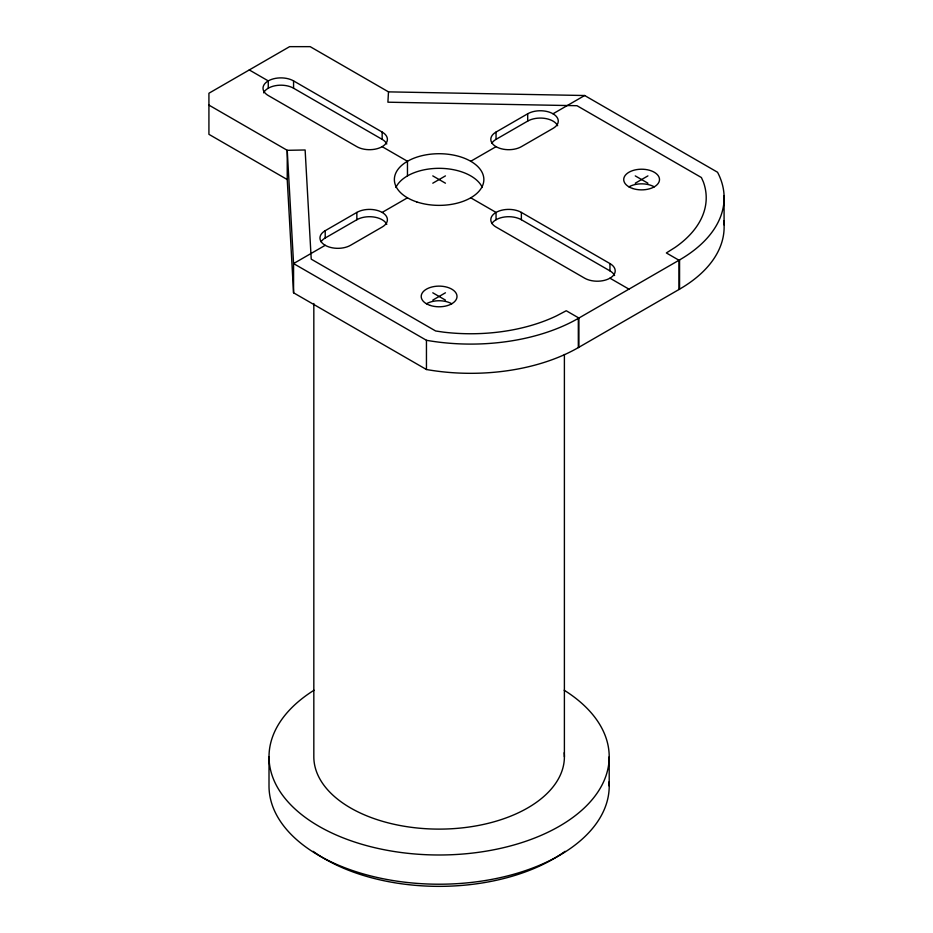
<?xml version="1.0" encoding="UTF-8"?>
<svg xmlns="http://www.w3.org/2000/svg" width="933" height="933" viewBox="0 0 933 933"><rect width="100%" height="100%" fill="white"/><g stroke="black" fill="none" stroke-linecap="round" stroke-linejoin="round"><path stroke-width="1.4" d="M287.236 179.544L208.922 134.329L208.922 93.242L289.615 46.65L310.164 46.65L388.49 91.866L387.906 102.198L577.002 105.709L701.406 177.538L703.389 182.005A134.212 77.486 0 0 1 675.049 247.455L666.349 252.948L679.014 260.26L679.014 289.487L578.32 347.601A152.137 87.83 0 0 1 426.451 369.515L293.568 292.799L287.236 179.544L287.236 150.318L208.922 105.102M388.49 91.866L584.653 95.516L717.535 172.243A152.137 87.83 0 0 1 679.562 259.922L578.32 318.375A152.137 87.83 0 0 1 426.451 340.288L293.568 263.572L287.236 150.318L305.126 149.98L311.225 259.152L435.641 330.982L443.373 332.125A134.212 77.486 0 0 0 556.733 315.762L566.249 310.747L578.903 318.048L578.903 347.274M679.014 289.487L679.562 289.148A152.137 87.83 0 0 0 723.751 220.876M293.568 292.799L293.568 263.572L325.209 245.309A17.902 10.333 0 0 1 325.209 230.696L356.849 212.421A17.902 10.333 0 0 1 382.157 212.421L407.464 197.808M470.745 161.281L496.053 146.668A17.902 10.333 0 0 1 496.053 132.054L527.693 113.779A17.902 10.333 0 0 1 553.012 113.779L584.653 95.516M321.045 241.775A17.902 10.333 0 0 1 325.209 237.997L356.849 219.733A17.902 10.333 0 0 1 386.787 224.363M491.889 143.134A17.902 10.333 0 0 1 496.053 139.355L527.693 121.092A17.902 10.333 0 0 1 557.642 125.722M432.784 183.195L445.438 175.894M432.784 300.111L445.438 292.799M635.268 183.195L647.922 175.894M635.268 175.894L647.922 183.195M249.274 69.94L268.261 80.903A17.902 10.333 0 0 1 293.568 80.903L382.157 132.054A17.902 10.333 0 0 1 382.157 146.668L407.464 161.281L407.464 175.894M470.745 197.808L496.053 212.421A17.902 10.333 0 0 1 521.372 212.421L609.96 263.572A17.902 10.333 0 0 1 609.96 278.186L628.959 289.148M263.619 92.845A17.902 10.333 0 0 1 293.568 88.215L382.157 139.355A17.902 10.333 0 0 1 386.787 143.985M491.889 223.512A17.902 10.333 0 0 1 521.372 219.733L609.96 270.885A17.902 10.333 0 0 1 614.59 275.515M432.784 175.894L445.438 183.195M432.784 292.799L445.438 300.111M724.078 195.592L724.078 224.818M679.562 259.922L679.562 289.148M609.96 263.572L609.96 270.885M609.202 756.78L609.202 786.006M578.32 318.375L578.32 347.601M564.395 354.505L564.395 756.78M527.693 113.779L527.693 121.092M521.372 212.421L521.372 219.733M496.053 132.054L496.053 139.355M496.053 219.733L496.053 212.421A17.902 10.333 0 0 0 496.053 227.034L584.653 278.186A17.902 10.333 0 0 0 609.96 278.186M426.451 340.288L426.451 369.515M382.157 132.054L382.157 139.355M356.849 212.421L356.849 219.733M325.209 230.696L325.209 237.997M313.826 303.493L313.826 756.78A125.29 72.331 0 0 0 442.627 829.087A125.29 72.331 0 0 0 564.197 752.733M293.568 80.903L293.568 88.215M269.007 756.78L269.007 786.006A170.098 98.21 0 0 0 442.685 884.192A170.098 98.21 0 0 0 609.062 781.877M268.261 88.215L268.261 80.903A17.902 10.333 0 0 0 268.261 95.516L356.849 146.668A17.902 10.333 0 0 0 382.157 146.668M395.884 187.475A44.749 25.832 0 0 1 439.105 168.325A44.749 25.832 0 0 1 482.326 187.475M628.947 186.857A17.902 10.333 0 0 1 654.255 186.857M496.053 146.668A17.902 10.333 0 0 0 521.372 146.668L553.012 128.404A17.902 10.333 0 0 0 553.012 113.779M426.451 303.761A17.902 10.333 0 0 1 451.759 303.761M382.157 212.421A17.902 10.333 0 0 1 382.157 227.034L350.516 245.309A17.902 10.333 0 0 1 325.209 245.309M564.197 690.233A170.098 98.21 0 0 1 557.736 827.163A170.098 98.21 0 0 1 320.474 827.163A170.098 98.21 0 0 1 314.024 690.233M565.095 851.328A161.141 93.032 0 0 1 313.126 851.328M416.736 201.913A44.749 25.832 0 0 0 483.854 179.544A44.749 25.832 0 0 0 416.736 157.176A44.749 25.832 0 0 0 416.736 201.913M632.656 188.489A17.902 10.333 0 0 0 659.503 179.544A17.902 10.333 0 0 0 632.656 170.599A17.902 10.333 0 0 0 632.656 188.489M430.16 305.406A17.902 10.333 0 0 0 457.007 296.449A17.902 10.333 0 0 0 430.16 287.504A17.902 10.333 0 0 0 430.16 305.406"/></g></svg>
